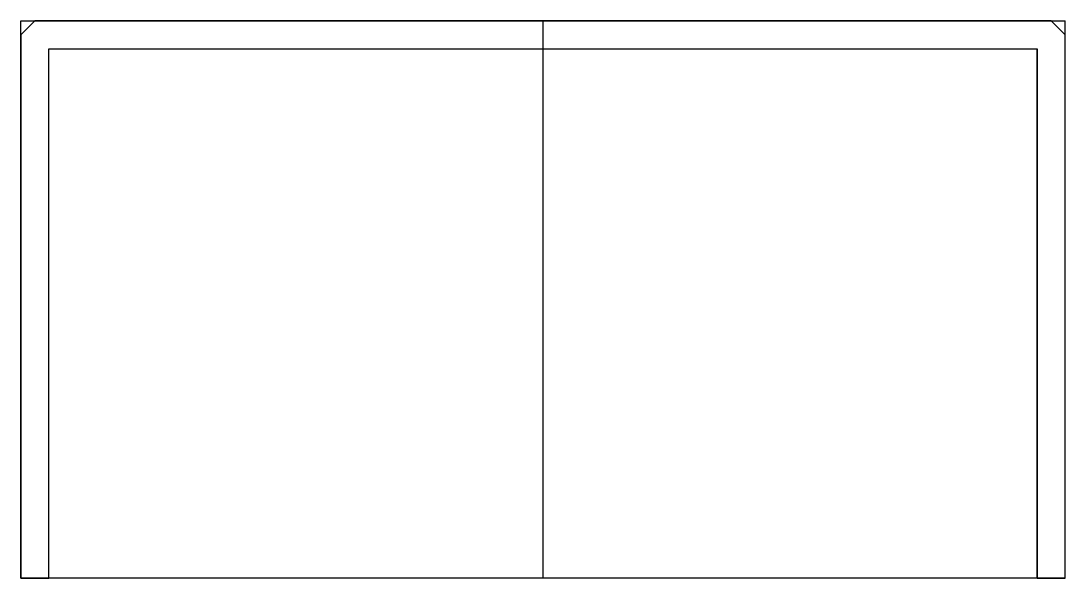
# Model space of a CAD drawing. Extents: x -37.5 to 37.5, y -40 to 0.
import ezdxf

# ---------------------------------------------------------------- set-up
doc = ezdxf.new("R2010")
doc.units = 0
doc.layers.get('0').update_dxf_attribs({"linetype": 'CONTINUOUS'})

msp = doc.modelspace()

# ---------------------------------------------------------------- linework, layer by layer
at = {"linetype": 'CONTINUOUS'}
for p, q in [((-37.5, -40), (-37.5, 0)), ((-37.5, 0), (37.5, 0)), ((-36.5, 0), (-37.5, -1)), ((-36.5, 0), (-37.5, -1)), ((-37.5, -1), (-36.5, 0)), ((36.5, 0), (-36.5, 0)), ((36.5, 0), (-36.5, 0)), ((36.5, 0), (-36.5, 0)), ((0, -40), (0, 0)), ((37.5, -1), (36.5, 0)), ((37.5, -1), (36.5, 0)), ((37.5, -1), (36.5, 0)), ((37.5, -40), (37.5, 0)), ((-37.5, -1), (-37.5, -40)), ((-37.5, -1), (-37.5, -40)), ((-37.5, -40), (-37.5, -1)), ((37.5, -40), (37.5, -1)), ((37.5, -40), (37.5, -1)), ((37.5, -40), (37.5, -1)), ((-35.5, -40), (-35.5, -2)), ((-35.5, -2), (35.5, -2)), ((-35.5, -2), (35.5, -2)), ((-35.5, -40), (-35.5, -2)), ((-35.5, -40), (-35.5, -2)), ((-35.5, -2), (35.5, -2)), ((35.5, -2), (35.5, -40)), ((35.5, -2), (35.5, -40)), ((35.5, -40), (35.5, -2)), ((37.5, -40), (-37.5, -40)), ((-37.5, -40), (-35.5, -40)), ((-37.5, -40), (-35.5, -40)), ((-37.5, -40), (-35.5, -40)), ((35.5, -40), (37.5, -40)), ((35.5, -40), (37.5, -40)), ((35.5, -40), (37.5, -40))]:
    msp.add_line(p, q, dxfattribs=at)

doc.saveas('drawing.dxf')
